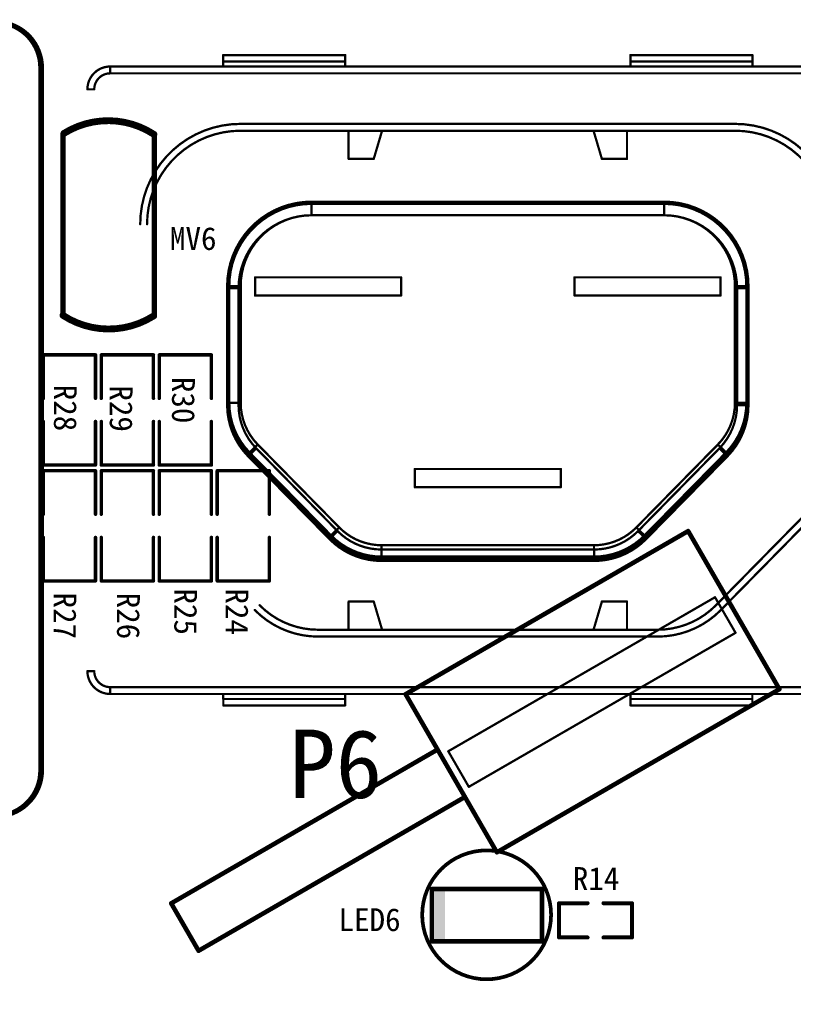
# Model space of a CAD drawing. Extents: x 741 to 1239, y 424 to 620.
# Drawn here: x 888.86 to 922.76, y 482.85 to 526.21 of the extents above; entities that cross this region are included whole.
import ezdxf

# ---------------------------------------------------------------- set-up
doc = ezdxf.new("R2010")
doc.units = 0
doc.header["$MEASUREMENT"] = 0
doc.layers.get('0').update_dxf_attribs({"linetype": 'CONTINUOUS'})
for name, color, linetype in [('BOTTOMOVERLAY', 7, 'CONTINUOUS'), ('KEEPOUTLAYER', 6, 'CONTINUOUS'), ('TOPOVERLAY', 7, 'CONTINUOUS')]:
    doc.layers.add(name, color=color, linetype=linetype)
doc.styles.get("Standard").update_dxf_attribs({"font": 'SimSun.ttf'})

# ---------------------------------------------------------------- blocks, each defined once
blk = doc.blocks.new('0805_100')
at = {"layer": 'TOPOVERLAY', "const_width": 0.15}
for points in [[(-0.508, 1.143), (-2.413, 1.143)], [(-2.413, -1.143), (-2.413, 1.143)], [(2.413, 1.143), (0.508, 1.143)], [(2.413, -1.143), (2.413, 1.143)], [(-0.508, -1.143), (-2.413, -1.143)], [(2.413, -1.143), (0.508, -1.143)]]:
    blk.add_lwpolyline(points, dxfattribs=at)
at = {"layer": 'TOPOVERLAY', "const_width": 0.075}
for points in [[(-2.451, 1.143, 1), (-2.375, 1.143, 1)], [(-2.451, 1.143, 1), (-2.375, 1.143, 1)], [(-0.546, 1.143, 1), (-0.47, 1.143, 1)], [(0.47, 1.143, 1), (0.546, 1.143, 1)], [(2.375, 1.143, 1), (2.451, 1.143, 1)], [(2.375, 1.143, 1), (2.451, 1.143, 1)], [(-2.451, -1.143, 1), (-2.375, -1.143, 1)], [(-2.451, -1.143, 1), (-2.375, -1.143, 1)], [(-0.546, -1.143, 1), (-0.47, -1.143, 1)], [(0.47, -1.143, 1), (0.546, -1.143, 1)], [(2.375, -1.143, 1), (2.451, -1.143, 1)], [(2.375, -1.143, 1), (2.451, -1.143, 1)]]:
    blk.add_lwpolyline(points, format="xyb", close=True, dxfattribs=at)
blk = doc.blocks.new('0805_101')
at = {"layer": 'TOPOVERLAY', "const_width": 0.15}
for points in [[(-2.413, 1.143), (-0.508, 1.143)], [(-2.413, 1.143), (-2.413, -1.143)], [(0.508, 1.143), (2.413, 1.143)], [(2.413, 1.143), (2.413, -1.143)], [(-2.413, -1.143), (-0.508, -1.143)], [(0.508, -1.143), (2.413, -1.143)]]:
    blk.add_lwpolyline(points, dxfattribs=at)
at = {"layer": 'TOPOVERLAY', "const_width": 0.075}
for points in [[(-2.451, 1.143, 1), (-2.375, 1.143, 1)], [(-2.451, 1.143, 1), (-2.375, 1.143, 1)], [(-0.546, 1.143, 1), (-0.47, 1.143, 1)], [(0.47, 1.143, 1), (0.546, 1.143, 1)], [(2.375, 1.143, 1), (2.451, 1.143, 1)], [(2.375, 1.143, 1), (2.451, 1.143, 1)], [(-2.451, -1.143, 1), (-2.375, -1.143, 1)], [(-2.451, -1.143, 1), (-2.375, -1.143, 1)], [(-0.546, -1.143, 1), (-0.47, -1.143, 1)], [(0.47, -1.143, 1), (0.546, -1.143, 1)], [(2.375, -1.143, 1), (2.451, -1.143, 1)], [(2.375, -1.143, 1), (2.451, -1.143, 1)]]:
    blk.add_lwpolyline(points, format="xyb", close=True, dxfattribs=at)
blk = doc.blocks.new('0805_102')
at = {"layer": 'TOPOVERLAY', "const_width": 0.15}
for points in [[(-2.413, 1.143), (-0.508, 1.143)], [(-2.413, 1.143), (-2.413, -1.143)], [(0.508, 1.143), (2.413, 1.143)], [(2.413, 1.143), (2.413, -1.143)], [(-2.413, -1.143), (-0.508, -1.143)], [(0.508, -1.143), (2.413, -1.143)]]:
    blk.add_lwpolyline(points, dxfattribs=at)
at = {"layer": 'TOPOVERLAY', "const_width": 0.075}
for points in [[(-2.451, 1.143, 1), (-2.375, 1.143, 1)], [(-2.451, 1.143, 1), (-2.375, 1.143, 1)], [(-0.546, 1.143, 1), (-0.47, 1.143, 1)], [(0.47, 1.143, 1), (0.546, 1.143, 1)], [(2.375, 1.143, 1), (2.451, 1.143, 1)], [(2.375, 1.143, 1), (2.451, 1.143, 1)], [(-2.451, -1.143, 1), (-2.375, -1.143, 1)], [(-2.451, -1.143, 1), (-2.375, -1.143, 1)], [(-0.546, -1.143, 1), (-0.47, -1.143, 1)], [(0.47, -1.143, 1), (0.546, -1.143, 1)], [(2.375, -1.143, 1), (2.451, -1.143, 1)], [(2.375, -1.143, 1), (2.451, -1.143, 1)]]:
    blk.add_lwpolyline(points, format="xyb", close=True, dxfattribs=at)
blk = doc.blocks.new('0805_103')
at = {"layer": 'TOPOVERLAY', "const_width": 0.15}
for points in [[(-2.413, 1.143), (-0.508, 1.143)], [(-2.413, 1.143), (-2.413, -1.143)], [(0.508, 1.143), (2.413, 1.143)], [(2.413, 1.143), (2.413, -1.143)], [(-2.413, -1.143), (-0.508, -1.143)], [(0.508, -1.143), (2.413, -1.143)]]:
    blk.add_lwpolyline(points, dxfattribs=at)
at = {"layer": 'TOPOVERLAY', "const_width": 0.075}
for points in [[(-2.451, 1.143, 1), (-2.375, 1.143, 1)], [(-2.451, 1.143, 1), (-2.375, 1.143, 1)], [(-0.546, 1.143, 1), (-0.47, 1.143, 1)], [(0.47, 1.143, 1), (0.546, 1.143, 1)], [(2.375, 1.143, 1), (2.451, 1.143, 1)], [(2.375, 1.143, 1), (2.451, 1.143, 1)], [(-2.451, -1.143, 1), (-2.375, -1.143, 1)], [(-2.451, -1.143, 1), (-2.375, -1.143, 1)], [(-0.546, -1.143, 1), (-0.47, -1.143, 1)], [(0.47, -1.143, 1), (0.546, -1.143, 1)], [(2.375, -1.143, 1), (2.451, -1.143, 1)], [(2.375, -1.143, 1), (2.451, -1.143, 1)]]:
    blk.add_lwpolyline(points, format="xyb", close=True, dxfattribs=at)
blk = doc.blocks.new('0805_104')
at = {"layer": 'TOPOVERLAY', "const_width": 0.15}
for points in [[(-0.508, 1.143), (-2.413, 1.143)], [(-2.413, -1.143), (-2.413, 1.143)], [(2.413, 1.143), (0.508, 1.143)], [(2.413, -1.143), (2.413, 1.143)], [(-0.508, -1.143), (-2.413, -1.143)], [(2.413, -1.143), (0.508, -1.143)]]:
    blk.add_lwpolyline(points, dxfattribs=at)
at = {"layer": 'TOPOVERLAY', "const_width": 0.075}
for points in [[(-2.451, 1.143, 1), (-2.375, 1.143, 1)], [(-2.451, 1.143, 1), (-2.375, 1.143, 1)], [(-0.546, 1.143, 1), (-0.47, 1.143, 1)], [(0.47, 1.143, 1), (0.546, 1.143, 1)], [(2.375, 1.143, 1), (2.451, 1.143, 1)], [(2.375, 1.143, 1), (2.451, 1.143, 1)], [(-2.451, -1.143, 1), (-2.375, -1.143, 1)], [(-2.451, -1.143, 1), (-2.375, -1.143, 1)], [(-0.546, -1.143, 1), (-0.47, -1.143, 1)], [(0.47, -1.143, 1), (0.546, -1.143, 1)], [(2.375, -1.143, 1), (2.451, -1.143, 1)], [(2.375, -1.143, 1), (2.451, -1.143, 1)]]:
    blk.add_lwpolyline(points, format="xyb", close=True, dxfattribs=at)
blk = doc.blocks.new('0805_105')
at = {"layer": 'TOPOVERLAY', "const_width": 0.15}
for points in [[(-0.508, 1.143), (-2.413, 1.143)], [(-2.413, -1.143), (-2.413, 1.143)], [(2.413, 1.143), (0.508, 1.143)], [(2.413, -1.143), (2.413, 1.143)], [(-0.508, -1.143), (-2.413, -1.143)], [(2.413, -1.143), (0.508, -1.143)]]:
    blk.add_lwpolyline(points, dxfattribs=at)
at = {"layer": 'TOPOVERLAY', "const_width": 0.075}
for points in [[(-2.451, 1.143, 1), (-2.375, 1.143, 1)], [(-2.451, 1.143, 1), (-2.375, 1.143, 1)], [(-0.546, 1.143, 1), (-0.47, 1.143, 1)], [(0.47, 1.143, 1), (0.546, 1.143, 1)], [(2.375, 1.143, 1), (2.451, 1.143, 1)], [(2.375, 1.143, 1), (2.451, 1.143, 1)], [(-2.451, -1.143, 1), (-2.375, -1.143, 1)], [(-2.451, -1.143, 1), (-2.375, -1.143, 1)], [(-0.546, -1.143, 1), (-0.47, -1.143, 1)], [(0.47, -1.143, 1), (0.546, -1.143, 1)], [(2.375, -1.143, 1), (2.451, -1.143, 1)], [(2.375, -1.143, 1), (2.451, -1.143, 1)]]:
    blk.add_lwpolyline(points, format="xyb", close=True, dxfattribs=at)
blk = doc.blocks.new('0805_106')
at = {"layer": 'TOPOVERLAY', "const_width": 0.15}
for points in [[(-2.413, 1.143), (-0.508, 1.143)], [(-2.413, 1.143), (-2.413, -1.143)], [(0.508, 1.143), (2.413, 1.143)], [(2.413, 1.143), (2.413, -1.143)], [(-2.413, -1.143), (-0.508, -1.143)], [(0.508, -1.143), (2.413, -1.143)]]:
    blk.add_lwpolyline(points, dxfattribs=at)
at = {"layer": 'TOPOVERLAY', "const_width": 0.075}
for points in [[(-2.451, 1.143, 1), (-2.375, 1.143, 1)], [(-2.451, 1.143, 1), (-2.375, 1.143, 1)], [(-0.546, 1.143, 1), (-0.47, 1.143, 1)], [(0.47, 1.143, 1), (0.546, 1.143, 1)], [(2.375, 1.143, 1), (2.451, 1.143, 1)], [(2.375, 1.143, 1), (2.451, 1.143, 1)], [(-2.451, -1.143, 1), (-2.375, -1.143, 1)], [(-2.451, -1.143, 1), (-2.375, -1.143, 1)], [(-0.546, -1.143, 1), (-0.47, -1.143, 1)], [(0.47, -1.143, 1), (0.546, -1.143, 1)], [(2.375, -1.143, 1), (2.451, -1.143, 1)], [(2.375, -1.143, 1), (2.451, -1.143, 1)]]:
    blk.add_lwpolyline(points, format="xyb", close=True, dxfattribs=at)
blk = doc.blocks.new('0603_116')
at = {"layer": 'TOPOVERLAY', "const_width": 0.178}
for points in [[(-0.75, 0.35), (-0.75, 1.6)], [(0.75, 1.6), (-0.75, 1.6)], [(0.75, 0.35), (0.75, 1.6)], [(-0.75, -1.6), (-0.75, -0.35)], [(0.75, -1.6), (0.75, -0.35)], [(0.75, -1.6), (-0.75, -1.6)]]:
    blk.add_lwpolyline(points, dxfattribs=at)
at = {"layer": 'TOPOVERLAY', "const_width": 0.0889}
for points in [[(-0.794, 1.6, 1), (-0.706, 1.6, 1)], [(-0.794, 1.6, 1), (-0.706, 1.6, 1)], [(0.706, 1.6, 1), (0.794, 1.6, 1)], [(0.706, 1.6, 1), (0.794, 1.6, 1)], [(-0.794, 0.35, 1), (-0.706, 0.35, 1)], [(0.706, 0.35, 1), (0.794, 0.35, 1)], [(-0.794, -0.35, 1), (-0.706, -0.35, 1)], [(0.706, -0.35, 1), (0.794, -0.35, 1)], [(-0.794, -1.6, 1), (-0.706, -1.6, 1)], [(-0.794, -1.6, 1), (-0.706, -1.6, 1)], [(0.706, -1.6, 1), (0.794, -1.6, 1)], [(0.706, -1.6, 1), (0.794, -1.6, 1)]]:
    blk.add_lwpolyline(points, format="xyb", close=True, dxfattribs=at)
blk = doc.blocks.new('MV_132')
at = {"layer": 'TOPOVERLAY', "const_width": 0.3}
for points in [[(-4.009, -1.964, -0.29277), (-3.966, 1.981)], [(4.009, 1.938, -0.29277), (3.966, -2.007)]]:
    blk.add_lwpolyline(points, format="xyb", dxfattribs=at)
at = {"layer": 'TOPOVERLAY'}
for points, const_width in [([(-4.041, 1.981, 1), (-3.891, 1.981, 1)], 0.15), ([(-4.023, 2, 1), (-3.908, 2, 1)], 0.115), ([(3.934, 1.938, 1), (4.084, 1.938, 1)], 0.15), ([(3.952, 2, 1), (4.067, 2, 1)], 0.115), ([(-4.084, -1.964, 1), (-3.934, -1.964, 1)], 0.15), ([(-4.067, -2, 1), (-3.952, -2, 1)], 0.115), ([(3.891, -2.007, 1), (4.041, -2.007, 1)], 0.15), ([(3.908, -2, 1), (4.023, -2, 1)], 0.115)]:
    blk.add_lwpolyline(points, format="xyb", close=True, dxfattribs=dict(at, const_width=const_width))
at = {"layer": 'TOPOVERLAY', "const_width": 0.23}
for points in [[(4.009, 2), (-3.966, 2)], [(3.966, -2), (-4.009, -2)]]:
    blk.add_lwpolyline(points, dxfattribs=at)
blk = doc.blocks.new('0805LED_139')
at = {"layer": 'TOPOVERLAY', "const_width": 0.203}
for points in [[(-2.591, 1.149), (-0.686, 1.149)], [(-2.591, -1.137), (-2.591, 1.149)], [(-0.686, 1.149), (0.33, 1.149)], [(0.33, 1.149), (2.235, 1.149)], [(2.235, -1.137), (2.235, 1.149)], [(-2.591, -1.137), (-0.686, -1.137)], [(-0.686, -1.137), (0.33, -1.137)], [(0.33, -1.137), (2.235, -1.137)]]:
    blk.add_lwpolyline(points, dxfattribs=at)
at = {"layer": 'TOPOVERLAY', "const_width": 0.102}
for points in [[(-2.642, 1.149, 1), (-2.54, 1.149, 1)], [(-2.642, 1.149, 1), (-2.54, 1.149, 1)], [(-0.737, 1.149, 1), (-0.635, 1.149, 1)], [(-0.737, 1.149, 1), (-0.635, 1.149, 1)], [(0.279, 1.149, 1), (0.381, 1.149, 1)], [(0.279, 1.149, 1), (0.381, 1.149, 1)], [(2.184, 1.149, 1), (2.286, 1.149, 1)], [(2.184, 1.149, 1), (2.286, 1.149, 1)], [(-2.642, -1.137, 1), (-2.54, -1.137, 1)], [(-2.642, -1.137, 1), (-2.54, -1.137, 1)], [(-0.737, -1.137, 1), (-0.635, -1.137, 1)], [(-0.737, -1.137, 1), (-0.635, -1.137, 1)], [(0.279, -1.137, 1), (0.381, -1.137, 1)], [(0.279, -1.137, 1), (0.381, -1.137, 1)], [(2.184, -1.137, 1), (2.286, -1.137, 1)], [(2.184, -1.137, 1), (2.286, -1.137, 1)]]:
    blk.add_lwpolyline(points, format="xyb", close=True, dxfattribs=at)
at = {"layer": 'TOPOVERLAY'}
blk.add_solid([(-2.575, -1.137), (-2.016, -1.137), (-2.575, 1.149), (-2.016, 1.149)], dxfattribs=at)
blk = doc.blocks.new('C19_213')
at = {"layer": 'KEEPOUTLAYER', "const_width": 0.203}
for points in [[(-1.295, -9.331, -1), (0.432, -7.387)], [(5.125, -11.558, -1), (3.398, -13.502)]]:
    blk.add_lwpolyline(points, format="xyb", dxfattribs=at)
for points in [[(5.125, -11.558), (0.432, -7.387)], [(3.398, -13.502), (-1.295, -9.331)]]:
    blk.add_lwpolyline(points, dxfattribs=at)
at = {"layer": 'KEEPOUTLAYER', "const_width": 0.102}
for points in [[(0.381, -7.387, 1), (0.483, -7.387, 1)], [(0.381, -7.387, 1), (0.483, -7.387, 1)], [(-1.346, -9.331, 1), (-1.244, -9.331, 1)], [(-1.346, -9.331, 1), (-1.244, -9.331, 1)], [(5.074, -11.558, 1), (5.176, -11.558, 1)], [(5.074, -11.558, 1), (5.176, -11.558, 1)], [(3.348, -13.502, 1), (3.449, -13.502, 1)], [(3.348, -13.502, 1), (3.449, -13.502, 1)]]:
    blk.add_lwpolyline(points, format="xyb", close=True, dxfattribs=at)
at = {"layer": 'TOPOVERLAY', "const_width": 0.203}
for points in [[(-17.407, 19.405, -0.414214), (-15.407, 21.405)], [(-17.407, 19.355, -0.414214), (-15.407, 21.355)], [(15.393, 21.405, -0.414214), (17.393, 19.405)], [(15.393, 21.355, -0.414214), (17.393, 19.355)], [(-13.607, 11.155, -0.414214), (-7.107, 17.655)], [(7.093, 17.655, -0.414214), (13.593, 11.155)], [(-9.607, 11.155, -0.414214), (-7.107, 13.655)], [(7.093, 13.655, -0.414214), (9.593, 11.155)], [(-1.295, -9.331, -1), (0.432, -7.387)], [(-7.107, -17.645, -0.414214), (-13.607, -11.145)], [(-7.107, -13.645, -0.414214), (-9.607, -11.145)], [(9.593, -11.145, -0.414214), (7.093, -13.645)], [(13.593, -11.145, -0.414214), (7.093, -17.645)], [(5.125, -11.558, -1), (3.398, -13.502)], [(-15.407, -21.345, -0.414214), (-17.407, -19.345)], [(-15.407, -21.395, -0.414214), (-17.407, -19.395)], [(17.393, -19.345, -0.414214), (15.393, -21.345)], [(17.393, -19.395, -0.414214), (15.393, -21.395)]]:
    blk.add_lwpolyline(points, format="xyb", dxfattribs=at)
for points in [[(15.393, 21.405), (-15.407, 21.405)], [(15.393, 21.355), (-15.407, 21.355)], [(-17.407, -19.395), (-17.407, 19.405)], [(17.393, -19.395), (17.393, 19.405)], [(7.093, 17.655), (-7.107, 17.655)], [(7.093, 13.655), (-7.107, 13.655)], [(-13.607, -11.145), (-13.607, 11.155)], [(-9.607, -11.145), (-9.607, 11.155)], [(9.593, -11.145), (9.593, 11.155)], [(13.593, -11.145), (13.593, 11.155)], [(-2.707, 9.505), (-5.407, 9.505)], [(-5.407, 3.305), (-5.407, 9.505)], [(-4.541, 5.647), (-4.541, 9.505)], [(-3.341, 5.647), (-3.341, 9.505)], [(-2.707, 3.305), (-2.707, 9.505)], [(-3.341, 5.647), (-4.541, 5.647)], [(-2.707, 3.305), (-5.407, 3.305)], [(5.293, 3.305), (2.593, 3.305)], [(2.593, -4.095), (2.593, 3.305)], [(3.257, -1.348), (3.257, 3.305)], [(4.457, -1.348), (4.457, 3.305)], [(5.293, -4.095), (5.293, 3.305)], [(4.457, -1.348), (3.257, -1.348)], [(-2.707, -3.295), (-5.407, -3.295)], [(-5.407, -9.495), (-5.407, -3.295)], [(-4.541, -8.358), (-4.541, -3.295)], [(-3.341, -8.358), (-3.341, -3.295)], [(-2.707, -9.495), (-2.707, -3.295)], [(5.293, -4.095), (2.593, -4.095)], [(5.125, -11.558), (0.432, -7.387)], [(-3.341, -8.358), (-4.541, -8.358)], [(-2.707, -9.495), (-5.407, -9.495)], [(3.398, -13.502), (-1.295, -9.331)], [(7.093, -13.645), (-7.107, -13.645)], [(7.093, -17.645), (-7.107, -17.645)], [(15.393, -21.345), (-15.407, -21.345)], [(15.393, -21.395), (-15.407, -21.395)]]:
    blk.add_lwpolyline(points, dxfattribs=at)
at = {"layer": 'TOPOVERLAY', "const_width": 0.102}
for points in [[(-15.458, 21.405, 1), (-15.356, 21.405, 1)], [(-15.458, 21.405, 1), (-15.356, 21.405, 1)], [(-15.458, 21.355, 1), (-15.356, 21.355, 1)], [(-15.458, 21.355, 1), (-15.356, 21.355, 1)], [(15.342, 21.405, 1), (15.444, 21.405, 1)], [(15.342, 21.405, 1), (15.444, 21.405, 1)], [(15.342, 21.355, 1), (15.444, 21.355, 1)], [(15.342, 21.355, 1), (15.444, 21.355, 1)], [(-17.458, 19.405, 1), (-17.356, 19.405, 1)], [(-17.458, 19.405, 1), (-17.356, 19.405, 1)], [(-17.458, 19.355, 1), (-17.356, 19.355, 1)], [(17.342, 19.405, 1), (17.444, 19.405, 1)], [(17.342, 19.405, 1), (17.444, 19.405, 1)], [(17.342, 19.355, 1), (17.444, 19.355, 1)], [(-7.158, 17.655, 1), (-7.056, 17.655, 1)], [(-7.158, 17.655, 1), (-7.056, 17.655, 1)], [(7.042, 17.655, 1), (7.144, 17.655, 1)], [(7.042, 17.655, 1), (7.144, 17.655, 1)], [(-7.158, 13.655, 1), (-7.056, 13.655, 1)], [(-7.158, 13.655, 1), (-7.056, 13.655, 1)], [(7.042, 13.655, 1), (7.144, 13.655, 1)], [(7.042, 13.655, 1), (7.144, 13.655, 1)], [(-13.658, 11.155, 1), (-13.556, 11.155, 1)], [(-13.658, 11.155, 1), (-13.556, 11.155, 1)], [(-9.658, 11.155, 1), (-9.556, 11.155, 1)], [(-9.658, 11.155, 1), (-9.556, 11.155, 1)], [(9.542, 11.155, 1), (9.644, 11.155, 1)], [(9.542, 11.155, 1), (9.644, 11.155, 1)], [(13.542, 11.155, 1), (13.644, 11.155, 1)], [(13.542, 11.155, 1), (13.644, 11.155, 1)], [(-5.458, 9.505, 1), (-5.356, 9.505, 1)], [(-5.458, 9.505, 1), (-5.356, 9.505, 1)], [(-4.592, 9.505, 1), (-4.49, 9.505, 1)], [(-3.392, 9.505, 1), (-3.29, 9.505, 1)], [(-2.758, 9.505, 1), (-2.656, 9.505, 1)], [(-2.758, 9.505, 1), (-2.656, 9.505, 1)], [(-4.592, 5.647, 1), (-4.49, 5.647, 1)], [(-4.592, 5.647, 1), (-4.49, 5.647, 1)], [(-3.392, 5.647, 1), (-3.29, 5.647, 1)], [(-3.392, 5.647, 1), (-3.29, 5.647, 1)], [(-5.458, 3.305, 1), (-5.356, 3.305, 1)], [(-5.458, 3.305, 1), (-5.356, 3.305, 1)], [(-2.758, 3.305, 1), (-2.656, 3.305, 1)], [(-2.758, 3.305, 1), (-2.656, 3.305, 1)], [(2.542, 3.305, 1), (2.644, 3.305, 1)], [(2.542, 3.305, 1), (2.644, 3.305, 1)], [(3.206, 3.305, 1), (3.308, 3.305, 1)], [(4.406, 3.305, 1), (4.508, 3.305, 1)], [(5.242, 3.305, 1), (5.344, 3.305, 1)], [(5.242, 3.305, 1), (5.344, 3.305, 1)], [(3.206, -1.348, 1), (3.308, -1.348, 1)], [(3.206, -1.348, 1), (3.308, -1.348, 1)], [(4.406, -1.348, 1), (4.508, -1.348, 1)], [(4.406, -1.348, 1), (4.508, -1.348, 1)], [(-5.458, -3.295, 1), (-5.356, -3.295, 1)], [(-5.458, -3.295, 1), (-5.356, -3.295, 1)], [(-4.592, -3.295, 1), (-4.49, -3.295, 1)], [(-3.392, -3.295, 1), (-3.29, -3.295, 1)], [(-2.758, -3.295, 1), (-2.656, -3.295, 1)], [(-2.758, -3.295, 1), (-2.656, -3.295, 1)], [(2.542, -4.095, 1), (2.644, -4.095, 1)], [(2.542, -4.095, 1), (2.644, -4.095, 1)], [(5.242, -4.095, 1), (5.344, -4.095, 1)], [(5.242, -4.095, 1), (5.344, -4.095, 1)], [(0.381, -7.387, 1), (0.483, -7.387, 1)], [(0.381, -7.387, 1), (0.483, -7.387, 1)], [(-4.592, -8.358, 1), (-4.49, -8.358, 1)], [(-4.592, -8.358, 1), (-4.49, -8.358, 1)], [(-3.392, -8.358, 1), (-3.29, -8.358, 1)], [(-3.392, -8.358, 1), (-3.29, -8.358, 1)], [(-5.458, -9.495, 1), (-5.356, -9.495, 1)], [(-5.458, -9.495, 1), (-5.356, -9.495, 1)], [(-2.758, -9.495, 1), (-2.656, -9.495, 1)], [(-2.758, -9.495, 1), (-2.656, -9.495, 1)], [(-1.346, -9.331, 1), (-1.244, -9.331, 1)], [(-1.346, -9.331, 1), (-1.244, -9.331, 1)], [(-13.658, -11.145, 1), (-13.556, -11.145, 1)], [(-13.658, -11.145, 1), (-13.556, -11.145, 1)], [(-9.658, -11.145, 1), (-9.556, -11.145, 1)], [(-9.658, -11.145, 1), (-9.556, -11.145, 1)], [(9.542, -11.145, 1), (9.644, -11.145, 1)], [(9.542, -11.145, 1), (9.644, -11.145, 1)], [(13.542, -11.145, 1), (13.644, -11.145, 1)], [(13.542, -11.145, 1), (13.644, -11.145, 1)], [(5.074, -11.558, 1), (5.176, -11.558, 1)], [(5.074, -11.558, 1), (5.176, -11.558, 1)], [(3.348, -13.502, 1), (3.449, -13.502, 1)], [(3.348, -13.502, 1), (3.449, -13.502, 1)], [(-7.158, -13.645, 1), (-7.056, -13.645, 1)], [(-7.158, -13.645, 1), (-7.056, -13.645, 1)], [(7.042, -13.645, 1), (7.144, -13.645, 1)], [(7.042, -13.645, 1), (7.144, -13.645, 1)], [(-7.158, -17.645, 1), (-7.056, -17.645, 1)], [(-7.158, -17.645, 1), (-7.056, -17.645, 1)], [(7.042, -17.645, 1), (7.144, -17.645, 1)], [(7.042, -17.645, 1), (7.144, -17.645, 1)], [(-17.458, -19.345, 1), (-17.356, -19.345, 1)], [(-17.458, -19.395, 1), (-17.356, -19.395, 1)], [(-17.458, -19.395, 1), (-17.356, -19.395, 1)], [(17.342, -19.345, 1), (17.444, -19.345, 1)], [(17.342, -19.395, 1), (17.444, -19.395, 1)], [(17.342, -19.395, 1), (17.444, -19.395, 1)], [(-15.458, -21.345, 1), (-15.356, -21.345, 1)], [(-15.458, -21.345, 1), (-15.356, -21.345, 1)], [(15.342, -21.345, 1), (15.444, -21.345, 1)], [(15.342, -21.345, 1), (15.444, -21.345, 1)], [(-15.458, -21.395, 1), (-15.356, -21.395, 1)], [(-15.458, -21.395, 1), (-15.356, -21.395, 1)], [(15.342, -21.395, 1), (15.444, -21.395, 1)], [(15.342, -21.395, 1), (15.444, -21.395, 1)]]:
    blk.add_lwpolyline(points, format="xyb", close=True, dxfattribs=at)
blk = doc.blocks.new('DIP20___1_B_223')
at = {"layer": 'BOTTOMOVERLAY', "const_width": 0.2}
for points in [[(-4, -7.15), (-4, 7.15)], [(-4, 7.15), (4, 7.15)], [(4, -7.15), (4, 7.15)], [(-4, -7.15), (4, -7.15)], [(-1.2, -20.63), (-1.2, -7.15)], [(1.2, -20.63), (1.2, -7.15)], [(-1.2, -20.63), (1.2, -20.63)]]:
    blk.add_lwpolyline(points, dxfattribs=at)
at = {"layer": 'BOTTOMOVERLAY', "const_width": 0.1}
for points in [[(-4.05, 7.15, 1), (-3.95, 7.15, 1)], [(-4.05, 7.15, 1), (-3.95, 7.15, 1)], [(3.95, 7.15, 1), (4.05, 7.15, 1)], [(3.95, 7.15, 1), (4.05, 7.15, 1)], [(-4.05, -7.15, 1), (-3.95, -7.15, 1)], [(-4.05, -7.15, 1), (-3.95, -7.15, 1)], [(-1.25, -7.15, 1), (-1.15, -7.15, 1)], [(1.15, -7.15, 1), (1.25, -7.15, 1)], [(3.95, -7.15, 1), (4.05, -7.15, 1)], [(3.95, -7.15, 1), (4.05, -7.15, 1)], [(-1.25, -20.63, 1), (-1.15, -20.63, 1)], [(-1.25, -20.63, 1), (-1.15, -20.63, 1)], [(1.15, -20.63, 1), (1.25, -20.63, 1)], [(1.15, -20.63, 1), (1.25, -20.63, 1)]]:
    blk.add_lwpolyline(points, format="xyb", close=True, dxfattribs=at)
at = {"layer": 'KEEPOUTLAYER', "const_width": 0.1}
for points in [[(-0.9, 6.72), (0.9, 6.72)], [(-0.9, -6.78), (-0.9, 6.72)], [(0.9, -6.78), (0.9, 6.72)], [(-0.9, -6.78), (0.9, -6.78)]]:
    blk.add_lwpolyline(points, dxfattribs=at)
at = {"layer": 'KEEPOUTLAYER', "const_width": 0.05}
for points in [[(-0.925, 6.72, 1), (-0.875, 6.72, 1)], [(-0.925, 6.72, 1), (-0.875, 6.72, 1)], [(0.875, 6.72, 1), (0.925, 6.72, 1)], [(0.875, 6.72, 1), (0.925, 6.72, 1)], [(-0.925, -6.78, 1), (-0.875, -6.78, 1)], [(-0.925, -6.78, 1), (-0.875, -6.78, 1)], [(0.875, -6.78, 1), (0.925, -6.78, 1)], [(0.875, -6.78, 1), (0.925, -6.78, 1)]]:
    blk.add_lwpolyline(points, format="xyb", close=True, dxfattribs=at)

msp = doc.modelspace()

# ---------------------------------------------------------------- linework, layer by layer
at = {"layer": 'TOPOVERLAY', "const_width": 0.1}
for points in [[(897.778, 524.167), (897.778, 524.667)], [(897.778, 524.667), (903.128, 524.667)], [(903.128, 524.167), (903.128, 524.667)], [(915.628, 524.167), (915.628, 524.667)], [(915.628, 524.667), (920.978, 524.667)], [(920.978, 524.167), (920.978, 524.667)], [(897.778, 524.387), (903.128, 524.387)], [(915.628, 524.387), (920.978, 524.387)], [(892.828, 523.867), (892.828, 524.167)], [(892.828, 524.167), (925.928, 524.167)], [(892.828, 523.867), (925.928, 523.867)], [(891.828, 523.167), (892.128, 523.167)], [(898.538, 521.652), (920.218, 521.652)], [(898.538, 521.352), (920.218, 521.352)], [(903.278, 520.117), (903.278, 521.338)], [(904.378, 520.117), (904.74, 521.338)], [(914.016, 521.338), (914.378, 520.117)], [(915.478, 520.117), (915.478, 521.338)], [(903.278, 520.117), (904.378, 520.117)], [(914.378, 520.117), (915.478, 520.117)], [(901.653, 517.648), (901.653, 518.242)], [(901.653, 518.242), (917.103, 518.242)], [(901.653, 518.148), (917.103, 518.148)], [(901.653, 517.648), (901.653, 518.148)], [(901.653, 518.148), (917.103, 518.148)], [(917.103, 517.648), (917.103, 518.242)], [(917.103, 517.648), (917.103, 518.148)], [(901.653, 517.648), (917.103, 517.648)], [(901.653, 517.648), (917.103, 517.648)], [(899.178, 514.128), (899.178, 514.928)], [(899.178, 514.928), (905.578, 514.928)], [(905.578, 514.128), (905.578, 514.928)], [(913.178, 514.128), (913.178, 514.928)], [(913.178, 514.928), (919.578, 514.928)], [(919.578, 514.128), (919.578, 514.928)], [(897.953, 509.426), (897.953, 514.542)], [(897.953, 514.542), (898.547, 514.542)], [(897.953, 509.328), (897.953, 514.448)], [(897.953, 514.448), (898.453, 514.448)], [(898.047, 509.426), (898.047, 514.542)], [(898.453, 509.328), (898.453, 514.448)], [(898.547, 509.426), (898.547, 514.542)], [(920.209, 509.426), (920.209, 514.542)], [(920.209, 514.542), (920.803, 514.542)], [(920.303, 509.328), (920.303, 514.448)], [(920.303, 514.448), (920.803, 514.448)], [(920.709, 509.426), (920.709, 514.542)], [(920.803, 509.426), (920.803, 514.542)], [(920.803, 509.328), (920.803, 514.448)], [(899.178, 514.128), (905.578, 514.128)], [(913.178, 514.128), (919.578, 514.128)], [(897.953, 509.426), (898.547, 509.426)], [(920.209, 509.426), (920.803, 509.426)], [(920.303, 509.328), (920.803, 509.328)], [(898.871, 507.183), (899.294, 507.6)], [(898.871, 507.085), (899.227, 507.435)], [(899.227, 507.435), (902.794, 503.805)], [(899.294, 507.6), (902.866, 503.966)], [(915.89, 503.966), (919.461, 507.6)], [(915.962, 503.805), (919.529, 507.435)], [(919.461, 507.6), (919.885, 507.183)], [(919.529, 507.435), (919.885, 507.085)], [(898.871, 507.183), (902.442, 503.549)], [(898.871, 507.085), (902.438, 503.455)], [(898.938, 507.249), (902.509, 503.615)], [(916.247, 503.615), (919.818, 507.249)], [(916.314, 503.549), (919.885, 507.183)], [(916.318, 503.455), (919.885, 507.085)], [(906.178, 505.728), (906.178, 506.528)], [(906.178, 506.528), (912.578, 506.528)], [(912.578, 505.728), (912.578, 506.528)], [(906.178, 505.728), (912.578, 505.728)], [(919.379, 500.557), (923.282, 504.529)], [(919.593, 500.347), (923.496, 504.319)], [(902.442, 503.549), (902.866, 503.966)], [(915.89, 503.966), (916.314, 503.549)], [(902.438, 503.455), (902.794, 503.805)], [(915.962, 503.805), (916.318, 503.455)], [(904.72, 502.498), (904.72, 502.998)], [(904.72, 502.998), (914.036, 502.998)], [(904.724, 502.592), (904.724, 503.186)], [(904.724, 503.186), (914.032, 503.186)], [(914.032, 502.592), (914.032, 503.186)], [(914.036, 502.498), (914.036, 502.998)], [(904.724, 502.686), (914.032, 502.686)], [(904.724, 502.592), (914.032, 502.592)], [(904.72, 502.498), (914.036, 502.498)], [(903.278, 499.496), (903.278, 500.717)], [(903.278, 500.717), (904.378, 500.717)], [(904.378, 500.717), (904.74, 499.496)], [(914.016, 499.496), (914.378, 500.717)], [(914.378, 500.717), (915.478, 500.717)], [(915.478, 499.496), (915.478, 500.717)], [(901.941, 499.482), (916.815, 499.482)], [(901.941, 499.182), (916.815, 499.182)], [(891.828, 497.667), (892.128, 497.667)], [(892.828, 496.967), (925.928, 496.967)], [(892.828, 496.667), (892.828, 496.967)], [(892.828, 496.667), (925.928, 496.667)], [(897.784, 496.447), (897.784, 496.667)], [(903.128, 496.167), (903.128, 496.667)], [(915.628, 496.167), (915.628, 496.667)], [(920.972, 496.447), (920.972, 496.667)], [(897.784, 496.447), (903.128, 496.447)], [(897.785, 496.167), (897.785, 496.447)], [(897.785, 496.167), (903.128, 496.167)], [(915.628, 496.447), (920.972, 496.447)], [(915.628, 496.167), (920.971, 496.167)], [(920.971, 496.167), (920.971, 496.447)]]:
    msp.add_lwpolyline(points, dxfattribs=at)
at = {"layer": 'TOPOVERLAY'}
for points, const_width in [([(897.753, 524.667, 1), (897.803, 524.667, 1)], 0.05), ([(897.753, 524.667, 1), (897.803, 524.667, 1)], 0.05), ([(903.103, 524.667, 1), (903.153, 524.667, 1)], 0.05), ([(903.103, 524.667, 1), (903.153, 524.667, 1)], 0.05), ([(915.603, 524.667, 1), (915.653, 524.667, 1)], 0.05), ([(915.603, 524.667, 1), (915.653, 524.667, 1)], 0.05), ([(920.953, 524.667, 1), (921.003, 524.667, 1)], 0.05), ([(920.953, 524.667, 1), (921.003, 524.667, 1)], 0.05), ([(897.753, 524.387, 1), (897.803, 524.387, 1)], 0.05), ([(903.103, 524.387, 1), (903.153, 524.387, 1)], 0.05), ([(915.603, 524.387, 1), (915.653, 524.387, 1)], 0.05), ([(920.953, 524.387, 1), (921.003, 524.387, 1)], 0.05), ([(892.803, 524.167, 1), (892.853, 524.167, 1)], 0.05), ([(892.803, 524.167, 1), (892.853, 524.167, 1)], 0.05), ([(892.803, 524.167, 1), (892.853, 524.167, 1)], 0.05), ([(892.803, 523.867, 1), (892.853, 523.867, 1)], 0.05), ([(892.803, 523.867, 1), (892.853, 523.867, 1)], 0.05), ([(892.803, 523.867, 1), (892.853, 523.867, 1)], 0.05), ([(897.753, 524.167, 1), (897.803, 524.167, 1)], 0.05), ([(903.103, 524.167, 1), (903.153, 524.167, 1)], 0.05), ([(915.603, 524.167, 1), (915.653, 524.167, 1)], 0.05), ([(920.953, 524.167, 1), (921.003, 524.167, 1)], 0.05), ([(891.803, 523.167, 1), (891.853, 523.167, 1)], 0.05), ([(891.803, 523.167, 1), (891.853, 523.167, 1)], 0.05), ([(891.803, 523.167, 1), (891.853, 523.167, 1)], 0.05), ([(892.103, 523.167, 1), (892.153, 523.167, 1)], 0.05), ([(892.103, 523.167, 1), (892.153, 523.167, 1)], 0.05), ([(892.103, 523.167, 1), (892.153, 523.167, 1)], 0.05), ([(898.513, 521.652, 1), (898.563, 521.652, 1)], 0.05), ([(898.513, 521.652, 1), (898.563, 521.652, 1)], 0.05), ([(920.193, 521.652, 1), (920.243, 521.652, 1)], 0.05), ([(920.193, 521.652, 1), (920.243, 521.652, 1)], 0.05), ([(898.513, 521.352, 1), (898.563, 521.352, 1)], 0.05), ([(898.513, 521.352, 1), (898.563, 521.352, 1)], 0.05), ([(903.253, 521.338, 1), (903.303, 521.338, 1)], 0.05), ([(904.715, 521.338, 1), (904.765, 521.338, 1)], 0.05), ([(913.991, 521.338, 1), (914.041, 521.338, 1)], 0.05), ([(915.453, 521.338, 1), (915.503, 521.338, 1)], 0.05), ([(920.193, 521.352, 1), (920.243, 521.352, 1)], 0.05), ([(920.193, 521.352, 1), (920.243, 521.352, 1)], 0.05), ([(903.253, 520.117, 1), (903.303, 520.117, 1)], 0.05), ([(903.253, 520.117, 1), (903.303, 520.117, 1)], 0.05), ([(904.353, 520.117, 1), (904.403, 520.117, 1)], 0.05), ([(904.353, 520.117, 1), (904.403, 520.117, 1)], 0.05), ([(914.353, 520.117, 1), (914.403, 520.117, 1)], 0.05), ([(914.353, 520.117, 1), (914.403, 520.117, 1)], 0.05), ([(915.453, 520.117, 1), (915.503, 520.117, 1)], 0.05), ([(915.453, 520.117, 1), (915.503, 520.117, 1)], 0.05), ([(901.628, 518.242, 1), (901.678, 518.242, 1)], 0.05), ([(901.628, 518.242, 1), (901.678, 518.242, 1)], 0.05), ([(901.628, 518.242, 1), (901.678, 518.242, 1)], 0.05), ([(901.628, 518.148, 1), (901.678, 518.148, 1)], 0.05), ([(901.628, 518.148, 1), (901.678, 518.148, 1)], 0.05), ([(901.628, 518.148, 1), (901.678, 518.148, 1)], 0.05), ([(901.628, 518.148, 1), (901.678, 518.148, 1)], 0.05), ([(901.628, 518.148, 1), (901.678, 518.148, 1)], 0.05), ([(917.078, 518.242, 1), (917.128, 518.242, 1)], 0.05), ([(917.078, 518.242, 1), (917.128, 518.242, 1)], 0.05), ([(917.078, 518.242, 1), (917.128, 518.242, 1)], 0.05), ([(917.078, 518.148, 1), (917.128, 518.148, 1)], 0.05), ([(917.078, 518.148, 1), (917.128, 518.148, 1)], 0.05), ([(917.078, 518.148, 1), (917.128, 518.148, 1)], 0.05), ([(917.078, 518.148, 1), (917.128, 518.148, 1)], 0.05), ([(917.078, 518.148, 1), (917.128, 518.148, 1)], 0.05), ([(901.628, 517.648, 1), (901.678, 517.648, 1)], 0.05), ([(901.628, 517.648, 1), (901.678, 517.648, 1)], 0.05), ([(901.628, 517.648, 1), (901.678, 517.648, 1)], 0.05), ([(901.628, 517.648, 1), (901.678, 517.648, 1)], 0.05), ([(901.628, 517.648, 1), (901.678, 517.648, 1)], 0.05), ([(901.628, 517.648, 1), (901.678, 517.648, 1)], 0.05), ([(917.078, 517.648, 1), (917.128, 517.648, 1)], 0.05), ([(917.078, 517.648, 1), (917.128, 517.648, 1)], 0.05), ([(917.078, 517.648, 1), (917.128, 517.648, 1)], 0.05), ([(917.078, 517.648, 1), (917.128, 517.648, 1)], 0.05), ([(917.078, 517.648, 1), (917.128, 517.648, 1)], 0.05), ([(917.078, 517.648, 1), (917.128, 517.648, 1)], 0.05), ([(894.118, 517.257, 1), (894.168, 517.257, 1)], 0.05), ([(894.118, 517.257, 1), (894.168, 517.257, 1)], 0.05), ([(894.418, 517.257, 1), (894.468, 517.257, 1)], 0.05), ([(894.418, 517.257, 1), (894.468, 517.257, 1)], 0.05), ([(899.153, 514.928, 1), (899.203, 514.928, 1)], 0.05), ([(899.153, 514.928, 1), (899.203, 514.928, 1)], 0.05), ([(905.553, 514.928, 1), (905.603, 514.928, 1)], 0.05), ([(905.553, 514.928, 1), (905.603, 514.928, 1)], 0.05), ([(913.153, 514.928, 1), (913.203, 514.928, 1)], 0.05), ([(913.153, 514.928, 1), (913.203, 514.928, 1)], 0.05), ([(919.553, 514.928, 1), (919.603, 514.928, 1)], 0.05), ([(919.553, 514.928, 1), (919.603, 514.928, 1)], 0.05), ([(897.928, 514.542, 1), (897.978, 514.542, 1)], 0.05), ([(897.928, 514.542, 1), (897.978, 514.542, 1)], 0.05), ([(897.928, 514.542, 1), (897.978, 514.542, 1)], 0.05), ([(897.928, 514.448, 1), (897.978, 514.448, 1)], 0.05), ([(897.928, 514.448, 1), (897.978, 514.448, 1)], 0.05), ([(897.928, 514.448, 1), (897.978, 514.448, 1)], 0.05), ([(898.022, 514.542, 1), (898.072, 514.542, 1)], 0.05), ([(898.022, 514.542, 1), (898.072, 514.542, 1)], 0.05), ([(898.428, 514.448, 1), (898.478, 514.448, 1)], 0.05), ([(898.428, 514.448, 1), (898.478, 514.448, 1)], 0.05), ([(898.428, 514.448, 1), (898.478, 514.448, 1)], 0.05), ([(898.522, 514.542, 1), (898.572, 514.542, 1)], 0.05), ([(898.522, 514.542, 1), (898.572, 514.542, 1)], 0.05), ([(898.522, 514.542, 1), (898.572, 514.542, 1)], 0.05), ([(920.184, 514.542, 1), (920.234, 514.542, 1)], 0.05), ([(920.184, 514.542, 1), (920.234, 514.542, 1)], 0.05), ([(920.184, 514.542, 1), (920.234, 514.542, 1)], 0.05), ([(920.278, 514.448, 1), (920.328, 514.448, 1)], 0.05), ([(920.278, 514.448, 1), (920.328, 514.448, 1)], 0.05), ([(920.278, 514.448, 1), (920.328, 514.448, 1)], 0.05), ([(920.684, 514.542, 1), (920.734, 514.542, 1)], 0.05), ([(920.684, 514.542, 1), (920.734, 514.542, 1)], 0.05), ([(920.778, 514.542, 1), (920.828, 514.542, 1)], 0.05), ([(920.778, 514.542, 1), (920.828, 514.542, 1)], 0.05), ([(920.778, 514.542, 1), (920.828, 514.542, 1)], 0.05), ([(920.778, 514.448, 1), (920.828, 514.448, 1)], 0.05), ([(920.778, 514.448, 1), (920.828, 514.448, 1)], 0.05), ([(920.778, 514.448, 1), (920.828, 514.448, 1)], 0.05), ([(899.153, 514.128, 1), (899.203, 514.128, 1)], 0.05), ([(899.153, 514.128, 1), (899.203, 514.128, 1)], 0.05), ([(905.553, 514.128, 1), (905.603, 514.128, 1)], 0.05), ([(905.553, 514.128, 1), (905.603, 514.128, 1)], 0.05), ([(913.153, 514.128, 1), (913.203, 514.128, 1)], 0.05), ([(913.153, 514.128, 1), (913.203, 514.128, 1)], 0.05), ([(919.553, 514.128, 1), (919.603, 514.128, 1)], 0.05), ([(919.553, 514.128, 1), (919.603, 514.128, 1)], 0.05), ([(897.928, 509.426, 1), (897.978, 509.426, 1)], 0.05), ([(897.928, 509.426, 1), (897.978, 509.426, 1)], 0.05), ([(897.928, 509.426, 1), (897.978, 509.426, 1)], 0.05), ([(897.928, 509.328, 1), (897.978, 509.328, 1)], 0.05), ([(897.928, 509.328, 1), (897.978, 509.328, 1)], 0.05), ([(898.022, 509.426, 1), (898.072, 509.426, 1)], 0.05), ([(898.022, 509.426, 1), (898.072, 509.426, 1)], 0.05), ([(898.428, 509.328, 1), (898.478, 509.328, 1)], 0.05), ([(898.428, 509.328, 1), (898.478, 509.328, 1)], 0.05), ([(898.522, 509.426, 1), (898.572, 509.426, 1)], 0.05), ([(898.522, 509.426, 1), (898.572, 509.426, 1)], 0.05), ([(898.522, 509.426, 1), (898.572, 509.426, 1)], 0.05), ([(920.184, 509.426, 1), (920.234, 509.426, 1)], 0.05), ([(920.184, 509.426, 1), (920.234, 509.426, 1)], 0.05), ([(920.184, 509.426, 1), (920.234, 509.426, 1)], 0.05), ([(920.278, 509.328, 1), (920.328, 509.328, 1)], 0.05), ([(920.278, 509.328, 1), (920.328, 509.328, 1)], 0.05), ([(920.278, 509.328, 1), (920.328, 509.328, 1)], 0.05), ([(920.684, 509.426, 1), (920.734, 509.426, 1)], 0.05), ([(920.684, 509.426, 1), (920.734, 509.426, 1)], 0.05), ([(920.778, 509.426, 1), (920.828, 509.426, 1)], 0.05), ([(920.778, 509.426, 1), (920.828, 509.426, 1)], 0.05), ([(920.778, 509.426, 1), (920.828, 509.426, 1)], 0.05), ([(920.778, 509.328, 1), (920.828, 509.328, 1)], 0.05), ([(920.778, 509.328, 1), (920.828, 509.328, 1)], 0.05), ([(920.778, 509.328, 1), (920.828, 509.328, 1)], 0.05), ([(899.202, 507.435, 1), (899.252, 507.435, 1)], 0.05), ([(899.202, 507.435, 1), (899.252, 507.435, 1)], 0.05), ([(899.202, 507.435, 1), (899.252, 507.435, 1)], 0.05), ([(899.269, 507.6, 1), (899.319, 507.6, 1)], 0.05), ([(899.269, 507.6, 1), (899.319, 507.6, 1)], 0.05), ([(899.269, 507.6, 1), (899.319, 507.6, 1)], 0.05), ([(919.436, 507.6, 1), (919.486, 507.6, 1)], 0.05), ([(919.436, 507.6, 1), (919.486, 507.6, 1)], 0.05), ([(919.436, 507.6, 1), (919.486, 507.6, 1)], 0.05), ([(919.504, 507.435, 1), (919.554, 507.435, 1)], 0.05), ([(919.504, 507.435, 1), (919.554, 507.435, 1)], 0.05), ([(919.504, 507.435, 1), (919.554, 507.435, 1)], 0.05), ([(898.846, 507.183, 1), (898.896, 507.183, 1)], 0.05), ([(898.846, 507.183, 1), (898.896, 507.183, 1)], 0.05), ([(898.846, 507.183, 1), (898.896, 507.183, 1)], 0.05), ([(898.846, 507.085, 1), (898.896, 507.085, 1)], 0.05), ([(898.846, 507.085, 1), (898.896, 507.085, 1)], 0.05), ([(898.846, 507.085, 1), (898.896, 507.085, 1)], 0.05), ([(898.913, 507.249, 1), (898.963, 507.249, 1)], 0.05), ([(898.913, 507.249, 1), (898.963, 507.249, 1)], 0.05), ([(919.793, 507.249, 1), (919.843, 507.249, 1)], 0.05), ([(919.793, 507.249, 1), (919.843, 507.249, 1)], 0.05), ([(919.86, 507.183, 1), (919.91, 507.183, 1)], 0.05), ([(919.86, 507.183, 1), (919.91, 507.183, 1)], 0.05), ([(919.86, 507.183, 1), (919.91, 507.183, 1)], 0.05), ([(919.86, 507.085, 1), (919.91, 507.085, 1)], 0.05), ([(919.86, 507.085, 1), (919.91, 507.085, 1)], 0.05), ([(919.86, 507.085, 1), (919.91, 507.085, 1)], 0.05), ([(906.153, 506.528, 1), (906.203, 506.528, 1)], 0.05), ([(906.153, 506.528, 1), (906.203, 506.528, 1)], 0.05), ([(912.553, 506.528, 1), (912.603, 506.528, 1)], 0.05), ([(912.553, 506.528, 1), (912.603, 506.528, 1)], 0.05), ([(906.153, 505.728, 1), (906.203, 505.728, 1)], 0.05), ([(906.153, 505.728, 1), (906.203, 505.728, 1)], 0.05), ([(912.553, 505.728, 1), (912.603, 505.728, 1)], 0.05), ([(912.553, 505.728, 1), (912.603, 505.728, 1)], 0.05), ([(902.841, 503.966, 1), (902.891, 503.966, 1)], 0.05), ([(902.841, 503.966, 1), (902.891, 503.966, 1)], 0.05), ([(902.841, 503.966, 1), (902.891, 503.966, 1)], 0.05), ([(915.865, 503.966, 1), (915.915, 503.966, 1)], 0.05), ([(915.865, 503.966, 1), (915.915, 503.966, 1)], 0.05), ([(915.865, 503.966, 1), (915.915, 503.966, 1)], 0.05), ([(902.413, 503.455, 1), (902.463, 503.455, 1)], 0.05), ([(902.413, 503.455, 1), (902.463, 503.455, 1)], 0.05), ([(902.413, 503.455, 1), (902.463, 503.455, 1)], 0.05), ([(902.417, 503.549, 1), (902.467, 503.549, 1)], 0.05), ([(902.417, 503.549, 1), (902.467, 503.549, 1)], 0.05), ([(902.417, 503.549, 1), (902.467, 503.549, 1)], 0.05), ([(902.484, 503.615, 1), (902.534, 503.615, 1)], 0.05), ([(902.484, 503.615, 1), (902.534, 503.615, 1)], 0.05), ([(902.769, 503.805, 1), (902.819, 503.805, 1)], 0.05), ([(902.769, 503.805, 1), (902.819, 503.805, 1)], 0.05), ([(902.769, 503.805, 1), (902.819, 503.805, 1)], 0.05), ([(915.937, 503.805, 1), (915.987, 503.805, 1)], 0.05), ([(915.937, 503.805, 1), (915.987, 503.805, 1)], 0.05), ([(915.937, 503.805, 1), (915.987, 503.805, 1)], 0.05), ([(916.222, 503.615, 1), (916.272, 503.615, 1)], 0.05), ([(916.222, 503.615, 1), (916.272, 503.615, 1)], 0.05), ([(916.289, 503.549, 1), (916.339, 503.549, 1)], 0.05), ([(916.289, 503.549, 1), (916.339, 503.549, 1)], 0.05), ([(916.289, 503.549, 1), (916.339, 503.549, 1)], 0.05), ([(916.293, 503.455, 1), (916.343, 503.455, 1)], 0.05), ([(916.293, 503.455, 1), (916.343, 503.455, 1)], 0.05), ([(916.293, 503.455, 1), (916.343, 503.455, 1)], 0.05), ([(904.695, 502.998, 1), (904.745, 502.998, 1)], 0.05), ([(904.695, 502.998, 1), (904.745, 502.998, 1)], 0.05), ([(904.695, 502.998, 1), (904.745, 502.998, 1)], 0.05), ([(904.699, 503.186, 1), (904.749, 503.186, 1)], 0.05), ([(904.699, 503.186, 1), (904.749, 503.186, 1)], 0.05), ([(904.699, 503.186, 1), (904.749, 503.186, 1)], 0.05), ([(914.007, 503.186, 1), (914.057, 503.186, 1)], 0.05), ([(914.007, 503.186, 1), (914.057, 503.186, 1)], 0.05), ([(914.007, 503.186, 1), (914.057, 503.186, 1)], 0.05), ([(914.011, 502.998, 1), (914.061, 502.998, 1)], 0.05), ([(914.011, 502.998, 1), (914.061, 502.998, 1)], 0.05), ([(914.011, 502.998, 1), (914.061, 502.998, 1)], 0.05), ([(904.699, 502.686, 1), (904.749, 502.686, 1)], 0.05), ([(904.699, 502.686, 1), (904.749, 502.686, 1)], 0.05), ([(904.699, 502.592, 1), (904.749, 502.592, 1)], 0.05), ([(904.699, 502.592, 1), (904.749, 502.592, 1)], 0.05), ([(904.699, 502.592, 1), (904.749, 502.592, 1)], 0.05), ([(914.007, 502.686, 1), (914.057, 502.686, 1)], 0.05), ([(914.007, 502.686, 1), (914.057, 502.686, 1)], 0.05), ([(914.007, 502.592, 1), (914.057, 502.592, 1)], 0.05), ([(914.007, 502.592, 1), (914.057, 502.592, 1)], 0.05), ([(914.007, 502.592, 1), (914.057, 502.592, 1)], 0.05), ([(904.695, 502.498, 1), (904.745, 502.498, 1)], 0.05), ([(904.695, 502.498, 1), (904.745, 502.498, 1)], 0.05), ([(904.695, 502.498, 1), (904.745, 502.498, 1)], 0.05), ([(914.011, 502.498, 1), (914.061, 502.498, 1)], 0.05), ([(914.011, 502.498, 1), (914.061, 502.498, 1)], 0.05), ([(914.011, 502.498, 1), (914.061, 502.498, 1)], 0.05), ([(899.352, 500.557, 1), (899.402, 500.557, 1)], 0.05), ([(899.352, 500.557, 1), (899.402, 500.557, 1)], 0.05), ([(903.253, 500.717, 1), (903.303, 500.717, 1)], 0.05), ([(903.253, 500.717, 1), (903.303, 500.717, 1)], 0.05), ([(904.353, 500.717, 1), (904.403, 500.717, 1)], 0.05), ([(904.353, 500.717, 1), (904.403, 500.717, 1)], 0.05), ([(914.353, 500.717, 1), (914.403, 500.717, 1)], 0.05), ([(914.353, 500.717, 1), (914.403, 500.717, 1)], 0.05), ([(915.453, 500.717, 1), (915.503, 500.717, 1)], 0.05), ([(915.453, 500.717, 1), (915.503, 500.717, 1)], 0.05), ([(919.354, 500.557, 1), (919.404, 500.557, 1)], 0.05), ([(919.354, 500.557, 1), (919.404, 500.557, 1)], 0.05), ([(899.138, 500.347, 1), (899.188, 500.347, 1)], 0.05), ([(899.138, 500.347, 1), (899.188, 500.347, 1)], 0.05), ([(919.568, 500.347, 1), (919.618, 500.347, 1)], 0.05), ([(919.568, 500.347, 1), (919.618, 500.347, 1)], 0.05), ([(903.253, 499.496, 1), (903.303, 499.496, 1)], 0.05), ([(904.715, 499.496, 1), (904.765, 499.496, 1)], 0.05), ([(913.991, 499.496, 1), (914.041, 499.496, 1)], 0.05), ([(915.453, 499.496, 1), (915.503, 499.496, 1)], 0.05), ([(901.916, 499.482, 1), (901.966, 499.482, 1)], 0.05), ([(901.916, 499.482, 1), (901.966, 499.482, 1)], 0.05), ([(901.916, 499.182, 1), (901.966, 499.182, 1)], 0.05), ([(901.916, 499.182, 1), (901.966, 499.182, 1)], 0.05), ([(916.79, 499.482, 1), (916.84, 499.482, 1)], 0.05), ([(916.79, 499.482, 1), (916.84, 499.482, 1)], 0.05), ([(916.79, 499.182, 1), (916.84, 499.182, 1)], 0.05), ([(916.79, 499.182, 1), (916.84, 499.182, 1)], 0.05), ([(891.803, 497.667, 1), (891.853, 497.667, 1)], 0.05), ([(891.803, 497.667, 1), (891.853, 497.667, 1)], 0.05), ([(891.803, 497.667, 1), (891.853, 497.667, 1)], 0.05), ([(892.103, 497.667, 1), (892.153, 497.667, 1)], 0.05), ([(892.103, 497.667, 1), (892.153, 497.667, 1)], 0.05), ([(892.103, 497.667, 1), (892.153, 497.667, 1)], 0.05), ([(892.803, 496.967, 1), (892.853, 496.967, 1)], 0.05), ([(892.803, 496.967, 1), (892.853, 496.967, 1)], 0.05), ([(892.803, 496.967, 1), (892.853, 496.967, 1)], 0.05), ([(892.803, 496.667, 1), (892.853, 496.667, 1)], 0.05), ([(892.803, 496.667, 1), (892.853, 496.667, 1)], 0.05), ([(892.803, 496.667, 1), (892.853, 496.667, 1)], 0.05), ([(897.759, 496.667, 1), (897.809, 496.667, 1)], 0.05), ([(903.103, 496.667, 1), (903.153, 496.667, 1)], 0.05), ([(915.603, 496.667, 1), (915.653, 496.667, 1)], 0.05), ([(920.947, 496.667, 1), (920.997, 496.667, 1)], 0.05), ([(897.759, 496.447, 1), (897.809, 496.447, 1)], 0.05), ([(897.759, 496.447, 1), (897.809, 496.447, 1)], 0.05), ([(897.76, 496.447, 1), (897.81, 496.447, 1)], 0.05), ([(897.76, 496.167, 1), (897.81, 496.167, 1)], 0.05), ([(897.76, 496.167, 1), (897.81, 496.167, 1)], 0.05), ([(903.103, 496.447, 1), (903.153, 496.447, 1)], 0.05), ([(903.103, 496.167, 1), (903.153, 496.167, 1)], 0.05), ([(903.103, 496.167, 1), (903.153, 496.167, 1)], 0.05), ([(915.603, 496.447, 1), (915.653, 496.447, 1)], 0.05), ([(915.603, 496.167, 1), (915.653, 496.167, 1)], 0.05), ([(915.603, 496.167, 1), (915.653, 496.167, 1)], 0.05), ([(920.946, 496.447, 1), (920.996, 496.447, 1)], 0.05), ([(920.946, 496.167, 1), (920.996, 496.167, 1)], 0.05), ([(920.946, 496.167, 1), (920.996, 496.167, 1)], 0.05), ([(920.947, 496.447, 1), (920.997, 496.447, 1)], 0.05), ([(920.947, 496.447, 1), (920.997, 496.447, 1)], 0.05), ([(912.169, 486.987, 1), (906.484, 486.987, 1)], 0.127), ([(912.133, 486.987, 1), (906.52, 486.987, 1)], 0.127), ([(906.453, 486.987, 1), (906.516, 486.987, 1)], 0.0635), ([(906.489, 486.987, 1), (906.552, 486.987, 1)], 0.0635), ([(912.101, 486.987, 1), (912.165, 486.987, 1)], 0.0635), ([(912.137, 486.987, 1), (912.201, 486.987, 1)], 0.0635)]:
    msp.add_lwpolyline(points, format="xyb", close=True, dxfattribs=dict(at, const_width=const_width))
at = {"layer": 'TOPOVERLAY', "const_width": 0.1}
for points in [[(891.828, 523.167, -0.414214), (892.828, 524.167)], [(892.128, 523.167, -0.414214), (892.828, 523.867)], [(894.143, 517.257, -0.414214), (898.538, 521.652)], [(920.218, 521.652, -0.414214), (924.613, 517.257)], [(894.443, 517.257, -0.414214), (898.538, 521.352)], [(920.218, 521.352, -0.414214), (924.313, 517.257)], [(897.953, 514.542, -0.414214), (901.653, 518.242)], [(897.953, 514.448, -0.414214), (901.653, 518.148)], [(898.047, 514.542, -0.414214), (901.653, 518.148)], [(917.103, 518.242, -0.414214), (920.803, 514.542)], [(917.103, 518.148, -0.414214), (920.709, 514.542)], [(917.103, 518.148, -0.414214), (920.803, 514.448)], [(898.453, 514.448, -0.414214), (901.653, 517.648)], [(898.547, 514.542, -0.414214), (901.653, 517.648)], [(917.103, 517.648, -0.414214), (920.209, 514.542)], [(917.103, 517.648, -0.414214), (920.303, 514.448)], [(898.871, 507.183, -0.196645), (897.953, 509.426)], [(898.871, 507.085, -0.196645), (897.953, 509.328)], [(898.938, 507.249, -0.196645), (898.047, 509.426)], [(899.227, 507.435, -0.196645), (898.453, 509.328)], [(899.294, 507.6, -0.196645), (898.547, 509.426)], [(920.209, 509.426, -0.196645), (919.461, 507.6)], [(920.303, 509.328, -0.196645), (919.529, 507.435)], [(920.709, 509.426, -0.196645), (919.818, 507.249)], [(920.803, 509.426, -0.196645), (919.885, 507.183)], [(920.803, 509.328, -0.196645), (919.885, 507.085)], [(904.724, 503.186, -0.201181), (902.866, 503.966)], [(915.89, 503.966, -0.201181), (914.032, 503.186)], [(904.72, 502.498, -0.201181), (902.438, 503.455)], [(904.724, 502.592, -0.201181), (902.442, 503.549)], [(904.724, 502.686, -0.201181), (902.509, 503.615)], [(904.72, 502.998, -0.201181), (902.794, 503.805)], [(916.247, 503.615, -0.201181), (914.032, 502.686)], [(916.314, 503.549, -0.201181), (914.032, 502.592)], [(915.962, 503.805, -0.201181), (914.036, 502.998)], [(916.318, 503.455, -0.201181), (914.036, 502.498)], [(901.941, 499.482, -0.201181), (899.377, 500.557)], [(919.379, 500.557, -0.201181), (916.815, 499.482)], [(901.941, 499.182, -0.201181), (899.163, 500.347)], [(919.593, 500.347, -0.201181), (916.815, 499.182)], [(892.828, 496.667, -0.414214), (891.828, 497.667)], [(892.828, 496.967, -0.414214), (892.128, 497.667)]]:
    msp.add_lwpolyline(points, format="xyb", dxfattribs=at)

# ---------------------------------------------------------------- block references
for name, p, rotation in [('C19_213', (868.42, 508.706), 270), ('MV_132', (892.763, 517.227), 270), ('0805_102', (891.04, 509.116), 90), ('0805_101', (893.58, 509.116), 90), ('0805_100', (896.12, 509.116), 270), ('0805_103', (891.04, 504.036), 90), ('0805_104', (893.58, 504.036), 270), ('0805_105', (896.12, 504.036), 270), ('0805_106', (898.66, 504.036), 90), ('DIP20___1_B_223', (913.967, 496.767), 300.0000000000005), ('0603_116', (914.099, 486.747), 270)]:
    msp.add_blockref(name, p, dxfattribs=dict(rotation=rotation))
msp.add_blockref('0805LED_139', (909.516, 486.968))

# ---------------------------------------------------------------- texts
at = {"layer": 'TOPOVERLAY'}
for s, height, rotation, p in [('MV6', 1, 360, (895.447, 516.127)), ('R30', 1, 270, (895.538, 510.566)), ('R28', 1, 270, (890.363, 510.223)), ('R29', 1, 270, (892.81, 510.193)), ('R27', 1, 270, (890.348, 501.113)), ('R26', 1, 270, (893.127, 501.107)), ('R25', 1, 270, (895.638, 501.293)), ('R24', 1, 270, (897.888, 501.293)), ('P6', 3, 360, (900.667, 492.107)), ('R14', 1, 360, (913.101, 488.081)), ('LED6', 1, 360, (902.835, 486.274))]:
    msp.add_text(s, height=height, rotation=rotation, dxfattribs=at).set_placement(p)

doc.saveas('drawing.dxf')
